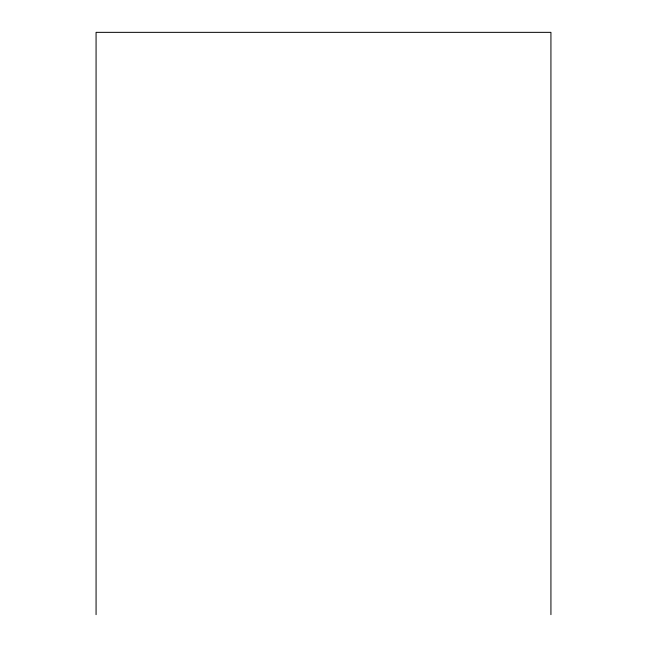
<?xml version="1.0" encoding="UTF-8"?>
<svg xmlns="http://www.w3.org/2000/svg" width="647" height="647" viewBox="0 0 647 647"><rect width="100%" height="100%" fill="white"/><g stroke="black" fill="none" stroke-linecap="round" stroke-linejoin="round"><path stroke-width="0.97" d="M550.929 614.65L550.929 32.35L96.071 32.35L96.071 614.65"/></g></svg>
